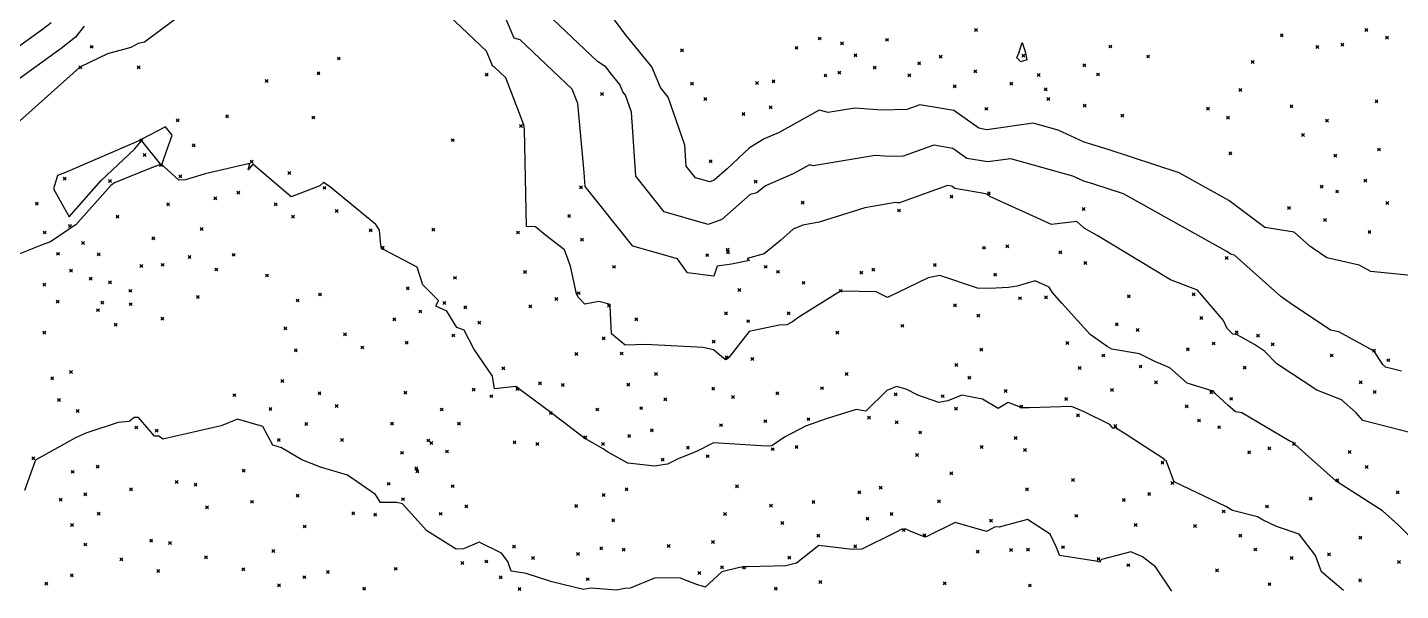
# Model space of a CAD drawing. Header units: inches. Extents: x 1411897 to 1412713, y 4930955 to 4931789.
# Drawn here: x 1412185 to 1412278.8, y 4931515.1 to 4931553.6 of the extents above; entities that cross this region are included whole.
import ezdxf

# ---------------------------------------------------------------- set-up
doc = ezdxf.new("R2010")
doc.units = ezdxf.units.IN
doc.header["$MEASUREMENT"] = 0
doc.header["$PDMODE"] = 35
doc.header["$PDSIZE"] = 0.1

msp = doc.modelspace()

# ---------------------------------------------------------------- linework, layer by layer
at = {"color": 2, "true_color": 0xf1eb1f}
for p, q in [((1412202.332, 4931559.575), (1412193.035, 4931552.568)), ((1412218.276, 4931552.853), (1412216.323, 4931557.457)), ((1412216.375, 4931551.955), (1412212.16, 4931555.984)), ((1412223.965, 4931551.267), (1412220.48, 4931554.566)), ((1412225.952, 4931553.021), (1412225.041, 4931554.225)), ((1412186.056, 4931553.439), (1412183.363, 4931551.502)), ((1412186.644, 4931553.908), (1412186.056, 4931553.439)), ((1412188.904, 4931553.677), (1412188.304, 4931552.922)), ((1412188.304, 4931552.922), (1412187.343, 4931552.154)), ((1412192.44, 4931552.394), (1412192.097, 4931552.215)), ((1412192.6, 4931552.482), (1412192.44, 4931552.394)), ((1412193.035, 4931552.568), (1412192.6, 4931552.482)), ((1412218.694, 4931552.729), (1412218.276, 4931552.853)), ((1412222.239, 4931549.374), (1412218.694, 4931552.729)), ((1412227.671, 4931550.887), (1412225.952, 4931553.021)), ((1412252.752, 4931551.827), (1412252.972, 4931552.56)), ((1412252.972, 4931552.56), (1412253.184, 4931551.94)), ((1412187.343, 4931552.154), (1412182.939, 4931548.988)), ((1412190.5, 4931551.788), (1412188.659, 4931550.893)), ((1412192.097, 4931552.215), (1412190.5, 4931551.788)), ((1412216.814, 4931550.921), (1412216.375, 4931551.955)), ((1412252.621, 4931551.516), (1412252.752, 4931551.827)), ((1412252.876, 4931551.233), (1412252.621, 4931551.516)), ((1412253.184, 4931551.94), (1412253.293, 4931551.364)), ((1412188.584, 4931550.837), (1412183.626, 4931546.414)), ((1412188.63, 4931550.87), (1412188.584, 4931550.837)), ((1412188.659, 4931550.893), (1412188.63, 4931550.87)), ((1412216.908, 4931550.893), (1412216.814, 4931550.921)), ((1412217.705, 4931550.138), (1412216.908, 4931550.893)), ((1412224.55, 4931550.873), (1412223.965, 4931551.267)), ((1412224.873, 4931550.446), (1412224.55, 4931550.873)), ((1412225.483, 4931549.689), (1412224.873, 4931550.446)), ((1412228.272, 4931549.491), (1412227.671, 4931550.887)), ((1412253.293, 4931551.364), (1412252.876, 4931551.233)), ((1412218.946, 4931546.931), (1412217.705, 4931550.138)), ((1412225.696, 4931549.194), (1412225.483, 4931549.689)), ((1412222.625, 4931548.379), (1412222.239, 4931549.374)), ((1412225.88, 4931548.953), (1412225.696, 4931549.194)), ((1412226.284, 4931547.789), (1412225.88, 4931548.953)), ((1412228.788, 4931548.813), (1412228.272, 4931549.491)), ((1412229.927, 4931545.532), (1412228.788, 4931548.813)), ((1412223.067, 4931543.662), (1412222.625, 4931548.379)), ((1412226.576, 4931543.411), (1412226.284, 4931547.789)), ((1412239.118, 4931547.933), (1412236.372, 4931546.404)), ((1412239.72, 4931547.762), (1412239.118, 4931547.933)), ((1412241.54, 4931548.067), (1412239.72, 4931547.762)), ((1412243.393, 4931547.938), (1412241.54, 4931548.067)), ((1412245.09, 4931547.976), (1412243.393, 4931547.938)), ((1412245.974, 4931548.289), (1412245.09, 4931547.976)), ((1412248.314, 4931547.915), (1412245.974, 4931548.289)), ((1412250.004, 4931546.691), (1412248.314, 4931547.915)), ((1412194.463, 4931546.78), (1412192.808, 4931545.935)), ((1412194.913, 4931546.213), (1412194.463, 4931546.78)), ((1412218.976, 4931546.609), (1412218.946, 4931546.931)), ((1412250.572, 4931546.596), (1412250.004, 4931546.691)), ((1412253.725, 4931547.046), (1412250.572, 4931546.596)), ((1412255.441, 4931546.567), (1412253.725, 4931547.046)), ((1412192.793, 4931545.9), (1412187.639, 4931543.67)), ((1412192.334, 4931545.258), (1412192.819, 4931545.838)), ((1412192.808, 4931545.935), (1412192.793, 4931545.9)), ((1412192.819, 4931545.838), (1412194.113, 4931544.209)), ((1412194.211, 4931544.211), (1412194.913, 4931546.213)), ((1412219.11, 4931539.98), (1412218.976, 4931546.609)), ((1412235.354, 4931545.96), (1412234.356, 4931545.352)), ((1412236.372, 4931546.404), (1412235.354, 4931545.96)), ((1412257.215, 4931545.75), (1412255.441, 4931546.567)), ((1412258.856, 4931545.236), (1412257.215, 4931545.75)), ((1412190.069, 4931543.113), (1412192.334, 4931545.258)), ((1412230.022, 4931544.105), (1412229.927, 4931545.532)), ((1412234.356, 4931545.352), (1412232.835, 4931543.923)), ((1412242.933, 4931544.839), (1412238.699, 4931544.13)), ((1412243.931, 4931544.77), (1412242.933, 4931544.839)), ((1412246.93, 4931545.53), (1412244.846, 4931544.79)), ((1412248.242, 4931545.321), (1412246.93, 4931545.53)), ((1412249.189, 4931544.634), (1412248.242, 4931545.321)), ((1412263.697, 4931543.649), (1412258.856, 4931545.236)), ((1412193.384, 4931543.936), (1412190.969, 4931542.96)), ((1412194.113, 4931544.209), (1412193.384, 4931543.936)), ((1412194.336, 4931544.076), (1412194.211, 4931544.211)), ((1412195.37, 4931543.149), (1412194.336, 4931544.076)), ((1412200.213, 4931544.281), (1412197.176, 4931543.585)), ((1412200.097, 4931543.847), (1412200.213, 4931544.281)), ((1412200.436, 4931544.241), (1412200.097, 4931543.847)), ((1412202.433, 4931542.526), (1412200.436, 4931544.241)), ((1412230.658, 4931543.309), (1412230.022, 4931544.105)), ((1412232.835, 4931543.923), (1412231.941, 4931543.142)), ((1412238.452, 4931544.201), (1412237.327, 4931543.574)), ((1412238.699, 4931544.13), (1412238.452, 4931544.201)), ((1412244.846, 4931544.79), (1412243.931, 4931544.77)), ((1412250.637, 4931544.392), (1412249.189, 4931544.634)), ((1412252.194, 4931544.614), (1412250.637, 4931544.392)), ((1412256.447, 4931543.425), (1412252.194, 4931544.614)), ((1412187.079, 4931543.464), (1412186.811, 4931542.561)), ((1412187.639, 4931543.67), (1412187.079, 4931543.464)), ((1412187.87, 4931540.648), (1412190.069, 4931543.113)), ((1412190.969, 4931542.96), (1412190.733, 4931542.782)), ((1412195.836, 4931543.176), (1412195.37, 4931543.149)), ((1412197.176, 4931543.585), (1412195.836, 4931543.176)), ((1412205.262, 4931542.987), (1412204.993, 4931542.757)), ((1412205.632, 4931542.736), (1412205.262, 4931542.987)), ((1412223.129, 4931542.718), (1412223.067, 4931543.662)), ((1412228.525, 4931540.973), (1412226.576, 4931543.411)), ((1412231.639, 4931543.029), (1412230.658, 4931543.309)), ((1412231.941, 4931543.142), (1412231.639, 4931543.029)), ((1412237.327, 4931543.574), (1412235.439, 4931542.751)), ((1412257.189, 4931543.084), (1412256.447, 4931543.425)), ((1412257.875, 4931542.869), (1412257.189, 4931543.084)), ((1412267.088, 4931541.763), (1412263.697, 4931543.649)), ((1412186.811, 4931542.561), (1412187.87, 4931540.648)), ((1412190.733, 4931542.782), (1412188.338, 4931540.097)), ((1412203.046, 4931542.013), (1412202.433, 4931542.526)), ((1412204.993, 4931542.757), (1412203.046, 4931542.013)), ((1412208.823, 4931540.107), (1412205.632, 4931542.736)), ((1412226.392, 4931538.636), (1412223.129, 4931542.718)), ((1412234.406, 4931542.161), (1412232.46, 4931540.46)), ((1412234.859, 4931542.291), (1412234.406, 4931542.161)), ((1412235.439, 4931542.751), (1412234.859, 4931542.291)), ((1412247.886, 4931542.771), (1412244.601, 4931541.605)), ((1412248.17, 4931542.726), (1412247.886, 4931542.771)), ((1412248.375, 4931542.578), (1412248.17, 4931542.726)), ((1412250.496, 4931542.222), (1412248.375, 4931542.578)), ((1412250.687, 4931542.102), (1412250.496, 4931542.222)), ((1412250.774, 4931542.031), (1412250.687, 4931542.102)), ((1412254.988, 4931540.104), (1412250.774, 4931542.031)), ((1412259.898, 4931542.206), (1412257.875, 4931542.869)), ((1412266.966, 4931538.274), (1412259.898, 4931542.206)), ((1412242.231, 4931541.261), (1412239.099, 4931540.285)), ((1412244.326, 4931541.612), (1412242.231, 4931541.261)), ((1412244.47, 4931541.602), (1412244.326, 4931541.612)), ((1412244.601, 4931541.605), (1412244.47, 4931541.602)), ((1412269.54, 4931539.911), (1412267.088, 4931541.763)), ((1412231.535, 4931540.113), (1412228.525, 4931540.973)), ((1412232.46, 4931540.46), (1412231.535, 4931540.113)), ((1412239.099, 4931540.285), (1412238.004, 4931540.066)), ((1412256.714, 4931540.325), (1412254.988, 4931540.104)), ((1412257.212, 4931539.866), (1412256.714, 4931540.325)), ((1412187.82, 4931539.741), (1412186.596, 4931538.941)), ((1412188.03, 4931539.901), (1412187.82, 4931539.741)), ((1412188.338, 4931540.097), (1412188.03, 4931539.901)), ((1412209.079, 4931539.727), (1412208.823, 4931540.107)), ((1412209.162, 4931538.728), (1412209.079, 4931539.727)), ((1412219.738, 4931539.958), (1412219.11, 4931539.98)), ((1412220.428, 4931539.354), (1412219.738, 4931539.958)), ((1412221.717, 4931538.395), (1412220.428, 4931539.354)), ((1412237.342, 4931539.796), (1412236.501, 4931539.037)), ((1412238.004, 4931540.066), (1412237.342, 4931539.796)), ((1412258.107, 4931539.363), (1412257.212, 4931539.866)), ((1412263.116, 4931536.324), (1412258.107, 4931539.363)), ((1412271.545, 4931539.601), (1412269.54, 4931539.911)), ((1412272.626, 4931538.63), (1412271.545, 4931539.601)), ((1412186.036, 4931538.716), (1412184.094, 4931537.954)), ((1412186.596, 4931538.941), (1412186.036, 4931538.716)), ((1412209.206, 4931538.46), (1412209.162, 4931538.728)), ((1412209.395, 4931538.376), (1412209.206, 4931538.46)), ((1412211.64, 4931537.196), (1412209.395, 4931538.376)), ((1412222.132, 4931537.274), (1412221.717, 4931538.395)), ((1412229.44, 4931537.766), (1412226.392, 4931538.636)), ((1412236.501, 4931539.037), (1412235.345, 4931538.121)), ((1412267.248, 4931538.061), (1412266.966, 4931538.274)), ((1412272.844, 4931538.479), (1412272.626, 4931538.63)), ((1412273.785, 4931537.848), (1412272.844, 4931538.479)), ((1412230.114, 4931536.802), (1412229.44, 4931537.766)), ((1412233.131, 4931537.412), (1412232.149, 4931537.274)), ((1412234.34, 4931537.654), (1412233.131, 4931537.412)), ((1412235.345, 4931538.121), (1412234.19, 4931537.789)), ((1412234.19, 4931537.789), (1412234.34, 4931537.654)), ((1412267.479, 4931538.025), (1412267.248, 4931538.061)), ((1412270.637, 4931535.188), (1412267.479, 4931538.025)), ((1412276.005, 4931537.342), (1412273.785, 4931537.848)), ((1412276.8, 4931536.914), (1412276.005, 4931537.342)), ((1412212.038, 4931535.98), (1412211.64, 4931537.196)), ((1412222.524, 4931535.378), (1412222.132, 4931537.274)), ((1412231.919, 4931536.592), (1412230.114, 4931536.802)), ((1412232.149, 4931537.274), (1412231.919, 4931536.592)), ((1412246.546, 4931536.473), (1412243.781, 4931535.132)), ((1412247.362, 4931536.634), (1412246.546, 4931536.473)), ((1412249.919, 4931535.765), (1412247.362, 4931536.634)), ((1412282.731, 4931536.313), (1412276.8, 4931536.914)), ((1412213.109, 4931534.91), (1412212.038, 4931535.98)), ((1412240.568, 4931535.552), (1412237.712, 4931533.776)), ((1412240.617, 4931535.553), (1412240.568, 4931535.552)), ((1412243.004, 4931535.512), (1412240.617, 4931535.553)), ((1412243.781, 4931535.132), (1412243.004, 4931535.512)), ((1412250.736, 4931535.73), (1412249.919, 4931535.765)), ((1412252.049, 4931535.82), (1412250.736, 4931535.73)), ((1412252.632, 4931535.896), (1412252.049, 4931535.82)), ((1412253.873, 4931536.271), (1412252.632, 4931535.896)), ((1412254.827, 4931535.83), (1412253.873, 4931536.271)), ((1412255.014, 4931535.493), (1412254.827, 4931535.83)), ((1412255.692, 4931534.728), (1412255.014, 4931535.493)), ((1412264.94, 4931535.623), (1412263.116, 4931536.324)), ((1412266.718, 4931533.55), (1412264.94, 4931535.623)), ((1412212.914, 4931534.541), (1412213.109, 4931534.91)), ((1412213.665, 4931534.184), (1412212.914, 4931534.541)), ((1412222.678, 4931535.126), (1412222.524, 4931535.378)), ((1412223.105, 4931534.661), (1412222.678, 4931535.126)), ((1412224.063, 4931534.853), (1412223.105, 4931534.661)), ((1412224.762, 4931534.661), (1412224.063, 4931534.853)), ((1412224.843, 4931534.524), (1412224.762, 4931534.661)), ((1412224.924, 4931532.648), (1412224.843, 4931534.524)), ((1412257.615, 4931532.604), (1412255.692, 4931534.728)), ((1412271.274, 4931534.745), (1412270.637, 4931535.188)), ((1412274.025, 4931532.901), (1412271.274, 4931534.745)), ((1412214.356, 4931533.083), (1412213.665, 4931534.184)), ((1412237.712, 4931533.776), (1412237.279, 4931533.47)), ((1412214.867, 4931532.897), (1412214.356, 4931533.083)), ((1412215.517, 4931531.615), (1412214.867, 4931532.897)), ((1412225.855, 4931531.868), (1412224.924, 4931532.648)), ((1412234.337, 4931532.802), (1412232.941, 4931531.03)), ((1412236.366, 4931533.227), (1412234.337, 4931532.802)), ((1412236.909, 4931533.251), (1412236.366, 4931533.227)), ((1412237.279, 4931533.47), (1412236.909, 4931533.251)), ((1412266.977, 4931533.009), (1412266.718, 4931533.55)), ((1412267.364, 4931532.624), (1412266.977, 4931533.009)), ((1412267.663, 4931532.564), (1412267.364, 4931532.624)), ((1412274.603, 4931532.77), (1412274.025, 4931532.901)), ((1412276.984, 4931531.488), (1412274.603, 4931532.77)), ((1412227.242, 4931531.913), (1412225.855, 4931531.868)), ((1412231.184, 4931531.705), (1412227.242, 4931531.913)), ((1412231.895, 4931531.559), (1412231.184, 4931531.705)), ((1412258.787, 4931531.782), (1412257.615, 4931532.604)), ((1412259.1, 4931531.591), (1412258.787, 4931531.782)), ((1412268.837, 4931531.904), (1412267.663, 4931532.564)), ((1412269.518, 4931531.451), (1412268.837, 4931531.904)), ((1412216.796, 4931529.755), (1412215.517, 4931531.615)), ((1412232.72, 4931530.876), (1412231.895, 4931531.559)), ((1412232.809, 4931530.921), (1412232.72, 4931530.876)), ((1412232.941, 4931531.03), (1412232.809, 4931530.921)), ((1412260.99, 4931531.284), (1412259.1, 4931531.591)), ((1412262.03, 4931530.761), (1412260.99, 4931531.284)), ((1412263.072, 4931530.323), (1412262.03, 4931530.761)), ((1412270.374, 4931530.592), (1412269.518, 4931531.451)), ((1412276.997, 4931531.483), (1412276.984, 4931531.488)), ((1412277.609, 4931530.544), (1412276.997, 4931531.483)), ((1412264.243, 4931529.268), (1412263.072, 4931530.323)), ((1412273.104, 4931528.793), (1412270.374, 4931530.592)), ((1412277.782, 4931530.373), (1412277.609, 4931530.544)), ((1412278.896, 4931530.097), (1412277.782, 4931530.373)), ((1412216.939, 4931528.889), (1412216.796, 4931529.755)), ((1412218.378, 4931529.05), (1412216.939, 4931528.889)), ((1412218.589, 4931528.893), (1412218.378, 4931529.05)), ((1412220.769, 4931527.261), (1412218.589, 4931528.893)), ((1412244.391, 4931529.039), (1412243.728, 4931528.761)), ((1412245.054, 4931528.858), (1412244.391, 4931529.039)), ((1412265.805, 4931528.795), (1412264.243, 4931529.268)), ((1412243.728, 4931528.761), (1412242.292, 4931527.351)), ((1412245.853, 4931528.449), (1412245.054, 4931528.858)), ((1412247.282, 4931527.948), (1412245.853, 4931528.449)), ((1412247.887, 4931528.058), (1412247.282, 4931527.948)), ((1412248.85, 4931528.442), (1412247.887, 4931528.058)), ((1412250.268, 4931528.172), (1412248.85, 4931528.442)), ((1412251.334, 4931527.535), (1412250.268, 4931528.172)), ((1412252.017, 4931527.95), (1412251.334, 4931527.535)), ((1412252.907, 4931527.599), (1412252.017, 4931527.95)), ((1412265.895, 4931528.751), (1412265.805, 4931528.795)), ((1412266.022, 4931528.738), (1412265.895, 4931528.751)), ((1412266.171, 4931528.549), (1412266.022, 4931528.738)), ((1412267.055, 4931527.738), (1412266.171, 4931528.549)), ((1412274.793, 4931528.127), (1412273.104, 4931528.793)), ((1412275.764, 4931527.255), (1412274.793, 4931528.127)), ((1412220.791, 4931527.255), (1412220.769, 4931527.261)), ((1412220.812, 4931527.232), (1412220.791, 4931527.255)), ((1412221.563, 4931526.673), (1412220.812, 4931527.232)), ((1412241.642, 4931527.462), (1412239.576, 4931526.839)), ((1412242.292, 4931527.351), (1412241.642, 4931527.462)), ((1412252.927, 4931527.588), (1412252.907, 4931527.599)), ((1412253.484, 4931527.582), (1412252.927, 4931527.588)), ((1412256.347, 4931527.677), (1412253.484, 4931527.582)), ((1412257.154, 4931527.343), (1412256.347, 4931527.677)), ((1412258.96, 4931526.455), (1412257.154, 4931527.343)), ((1412267.547, 4931527.318), (1412267.055, 4931527.738)), ((1412267.984, 4931527.242), (1412267.547, 4931527.318)), ((1412271.222, 4931525.339), (1412267.984, 4931527.242)), ((1412276.247, 4931526.727), (1412275.764, 4931527.255)), ((1412191.229, 4931526.588), (1412189.008, 4931525.846)), ((1412191.978, 4931526.651), (1412191.229, 4931526.588)), ((1412192.324, 4931526.917), (1412191.978, 4931526.651)), ((1412192.623, 4931526.916), (1412192.324, 4931526.917)), ((1412193.322, 4931526.105), (1412192.623, 4931526.916)), ((1412193.698, 4931525.649), (1412193.322, 4931526.105)), ((1412198.262, 4931526.36), (1412194.274, 4931525.443)), ((1412199.367, 4931526.808), (1412198.262, 4931526.36)), ((1412201.104, 4931526.304), (1412199.367, 4931526.808)), ((1412201.798, 4931525.032), (1412201.104, 4931526.304)), ((1412223.018, 4931525.545), (1412221.563, 4931526.673)), ((1412238.171, 4931526.326), (1412236.742, 4931525.586)), ((1412239.576, 4931526.839), (1412238.171, 4931526.326)), ((1412259.198, 4931526.181), (1412258.96, 4931526.455)), ((1412259.347, 4931526.206), (1412259.198, 4931526.181)), ((1412260.084, 4931525.762), (1412259.347, 4931526.206)), ((1412279.616, 4931525.846), (1412276.247, 4931526.727)), ((1412188.311, 4931525.544), (1412185.654, 4931524.056)), ((1412189.008, 4931525.846), (1412188.311, 4931525.544)), ((1412194.009, 4931525.638), (1412193.698, 4931525.649)), ((1412194.274, 4931525.443), (1412194.009, 4931525.638)), ((1412223.117, 4931525.459), (1412223.018, 4931525.545)), ((1412223.158, 4931525.471), (1412223.117, 4931525.459)), ((1412224.344, 4931524.774), (1412223.158, 4931525.471)), ((1412231.887, 4931525.195), (1412230.728, 4931524.607)), ((1412235.512, 4931524.959), (1412231.887, 4931525.195)), ((1412236.742, 4931525.586), (1412235.881, 4931524.981)), ((1412262.665, 4931524.074), (1412260.084, 4931525.762)), ((1412271.478, 4931525.207), (1412271.222, 4931525.339)), ((1412271.531, 4931525.154), (1412271.478, 4931525.207)), ((1412271.552, 4931525.139), (1412271.531, 4931525.154)), ((1412271.566, 4931525.134), (1412271.552, 4931525.139)), ((1412271.603, 4931525.101), (1412271.566, 4931525.134)), ((1412202.379, 4931524.85), (1412201.798, 4931525.032)), ((1412203.775, 4931524.025), (1412202.379, 4931524.85)), ((1412224.616, 4931524.588), (1412224.344, 4931524.774)), ((1412226.039, 4931523.81), (1412224.616, 4931524.588)), ((1412230.728, 4931524.607), (1412229.526, 4931524.127)), ((1412235.881, 4931524.981), (1412235.512, 4931524.959)), ((1412272.332, 4931524.449), (1412271.603, 4931525.101)), ((1412274.421, 4931522.568), (1412272.332, 4931524.449)), ((1412185.549, 4931523.964), (1412184.828, 4931521.932)), ((1412185.654, 4931524.056), (1412185.549, 4931523.964)), ((1412205.042, 4931523.538), (1412203.775, 4931524.025)), ((1412206.884, 4931522.983), (1412205.042, 4931523.538)), ((1412227.884, 4931523.606), (1412226.039, 4931523.81)), ((1412228.435, 4931523.678), (1412227.884, 4931523.606)), ((1412228.755, 4931523.739), (1412228.435, 4931523.678)), ((1412229.526, 4931524.127), (1412228.755, 4931523.739)), ((1412262.715, 4931524.009), (1412262.665, 4931524.074)), ((1412262.805, 4931523.984), (1412262.715, 4931524.009)), ((1412263.34, 4931522.56), (1412262.805, 4931523.984)), ((1412208.813, 4931521.649), (1412206.884, 4931522.983)), ((1412263.403, 4931522.506), (1412263.34, 4931522.56)), ((1412266.888, 4931520.846), (1412263.403, 4931522.506)), ((1412274.568, 4931522.485), (1412274.421, 4931522.568)), ((1412277.59, 4931520.54), (1412274.568, 4931522.485)), ((1412209.138, 4931521.107), (1412208.813, 4931521.649)), ((1412210.258, 4931521.107), (1412209.138, 4931521.107)), ((1412210.647, 4931521.023), (1412210.258, 4931521.107)), ((1412212.306, 4931519.18), (1412210.647, 4931521.023)), ((1412267.347, 4931520.57), (1412266.888, 4931520.846)), ((1412269.051, 4931520.131), (1412267.347, 4931520.57)), ((1412278.667, 4931519.583), (1412277.59, 4931520.54)), ((1412248.404, 4931519.757), (1412246.514, 4931518.814)), ((1412250.534, 4931519.134), (1412248.404, 4931519.757)), ((1412253.345, 4931519.955), (1412251.401, 4931519.438)), ((1412254.878, 4931518.942), (1412253.345, 4931519.955)), ((1412269.446, 4931519.905), (1412269.051, 4931520.131)), ((1412270.355, 4931519.467), (1412269.446, 4931519.905)), ((1412279.682, 4931518.565), (1412278.667, 4931519.583)), ((1412214.314, 4931517.933), (1412212.306, 4931519.18)), ((1412244.226, 4931519.014), (1412242.023, 4931517.923)), ((1412244.752, 4931519.282), (1412244.226, 4931519.014)), ((1412244.865, 4931519.273), (1412244.752, 4931519.282)), ((1412244.99, 4931519.322), (1412244.865, 4931519.273)), ((1412245.36, 4931519.12), (1412244.99, 4931519.322)), ((1412246.353, 4931518.753), (1412245.36, 4931519.12)), ((1412246.514, 4931518.814), (1412246.353, 4931518.753)), ((1412251.141, 4931519.445), (1412250.534, 4931519.134)), ((1412251.401, 4931519.438), (1412251.141, 4931519.445)), ((1412255.316, 4931518.028), (1412254.878, 4931518.942)), ((1412271.905, 4931518.957), (1412270.355, 4931519.467)), ((1412273.019, 4931517.48), (1412271.905, 4931518.957)), ((1412214.805, 4931517.94), (1412214.314, 4931517.933)), ((1412215.893, 4931518.391), (1412214.805, 4931517.94)), ((1412217.418, 4931517.643), (1412215.893, 4931518.391)), ((1412217.832, 4931517.084), (1412217.418, 4931517.643)), ((1412239.08, 4931518.177), (1412237.55, 4931516.962)), ((1412241.358, 4931517.893), (1412239.08, 4931518.177)), ((1412242.023, 4931517.923), (1412241.358, 4931517.893)), ((1412255.453, 4931517.704), (1412255.316, 4931518.028)), ((1412255.52, 4931517.499), (1412255.453, 4931517.704)), ((1412260.395, 4931517.738), (1412258.405, 4931517.206)), ((1412261.191, 4931517.394), (1412260.395, 4931517.738)), ((1412218.076, 4931516.423), (1412217.832, 4931517.084)), ((1412233.934, 4931516.69), (1412233.672, 4931516.666)), ((1412233.952, 4931516.71), (1412233.934, 4931516.69)), ((1412234.019, 4931516.718), (1412233.952, 4931516.71)), ((1412234.208, 4931516.712), (1412234.019, 4931516.718)), ((1412236.825, 4931516.777), (1412234.208, 4931516.712)), ((1412237.55, 4931516.962), (1412236.825, 4931516.777)), ((1412258.007, 4931517.108), (1412255.52, 4931517.499)), ((1412258.188, 4931517.064), (1412258.007, 4931517.108)), ((1412258.308, 4931517.035), (1412258.188, 4931517.064)), ((1412258.405, 4931517.206), (1412258.297, 4931517.124)), ((1412258.297, 4931517.124), (1412258.308, 4931517.035)), ((1412262.086, 4931516.723), (1412261.191, 4931517.394)), ((1412263.204, 4931515.049), (1412262.086, 4931516.723)), ((1412273.426, 4931516.377), (1412273.019, 4931517.48)), ((1412219.1, 4931516.26), (1412218.076, 4931516.423)), ((1412220.847, 4931515.698), (1412219.1, 4931516.26)), ((1412227.864, 4931515.937), (1412226.188, 4931515.268)), ((1412229.571, 4931515.963), (1412227.864, 4931515.937)), ((1412230.609, 4931515.557), (1412229.571, 4931515.963)), ((1412232.467, 4931516.377), (1412231.327, 4931515.317)), ((1412233.672, 4931516.666), (1412232.467, 4931516.377)), ((1412274.931, 4931515.088), (1412273.426, 4931516.377)), ((1412223.006, 4931515.174), (1412220.847, 4931515.698)), ((1412223.519, 4931515.258), (1412223.006, 4931515.174)), ((1412225.27, 4931515.12), (1412223.519, 4931515.258)), ((1412225.84, 4931515.24), (1412225.27, 4931515.12)), ((1412226.188, 4931515.268), (1412225.84, 4931515.24)), ((1412231.327, 4931515.317), (1412230.609, 4931515.557))]:
    msp.add_line(p, q, dxfattribs=at)
for p in [(1412249.83, 4931553.41), (1412276.48, 4931553.41), (1412189.42, 4931552.26), (1412239.14, 4931552.83), (1412240.67, 4931552.49), (1412243.75, 4931552.74), (1412259, 4931552.28), (1412270.71, 4931553.05), (1412273.13, 4931552.25), (1412274.85, 4931552.41), (1412277.9, 4931552.89), (1412206.3, 4931551.46), (1412229.74, 4931552.02), (1412237.56, 4931552.19), (1412241.59, 4931551.67), (1412247.4, 4931551.58), (1412253.06, 4931551.66), (1412261.58, 4931551.6), (1412188.64, 4931550.86), (1412192.62, 4931550.86), (1412204.91, 4931550.45), (1412216.39, 4931550.36), (1412240.49, 4931550.5), (1412242.9, 4931550.84), (1412245.94, 4931551.13), (1412249.77, 4931550.58), (1412257.23, 4931551), (1412258.16, 4931550.37), (1412268.72, 4931551.23), (1412201.37, 4931549.93), (1412230.43, 4931549.74), (1412234.87, 4931549.78), (1412235.99, 4931549.91), (1412239.54, 4931550.3), (1412245.27, 4931550.32), (1412248.36, 4931549.56), (1412252.23, 4931549.74), (1412254.11, 4931550.33), (1412224.28, 4931549.03), (1412231.33, 4931548.69), (1412254.58, 4931549.35), (1412254.76, 4931548.69), (1412267.88, 4931549.31), (1412277.18, 4931548.54), (1412233.94, 4931547.66), (1412235.79, 4931548.13), (1412250.53, 4931548.02), (1412257.24, 4931548.24), (1412259.82, 4931547.56), (1412265.67, 4931548.03), (1412271.37, 4931548.2), (1412195.29, 4931547.23), (1412198.67, 4931547.51), (1412204.56, 4931547.43), (1412218.74, 4931546.85), (1412267.04, 4931547.41), (1412273.79, 4931547.22), (1412192.81, 4931545.88), (1412214.08, 4931545.88), (1412272.15, 4931546.24), (1412193.03, 4931544.87), (1412196.39, 4931545.52), (1412267.2, 4931544.98), (1412274.36, 4931544.82), (1412277.35, 4931545.24), (1412194.16, 4931544.18), (1412200.34, 4931544.41), (1412231.69, 4931544.44), (1412187.58, 4931543.25), (1412190.67, 4931543.08), (1412195.48, 4931543.4), (1412202.91, 4931543.63), (1412234.77, 4931543.05), (1412276.42, 4931543.12), (1412197.86, 4931541.9), (1412199.43, 4931542.3), (1412205.32, 4931542.62), (1412222.84, 4931542.66), (1412248.15, 4931542.01), (1412250.7, 4931542.24), (1412273.43, 4931542.71), (1412274.49, 4931542.37), (1412185.67, 4931541.54), (1412194.64, 4931541.49), (1412201.99, 4931541.5), (1412206.16, 4931541.04), (1412237.99, 4931541.61), (1412244.56, 4931541.07), (1412257.17, 4931541.17), (1412271.2, 4931541.25), (1412277.91, 4931541.58), (1412191.18, 4931540.65), (1412203.16, 4931540.65), (1412222.03, 4931540.7), (1412273.66, 4931540.42), (1412186.2, 4931539.57), (1412187.94, 4931540.02), (1412193.63, 4931539.17), (1412196.93, 4931539.8), (1412208.47, 4931539.72), (1412212.76, 4931539.77), (1412218.54, 4931539.57), (1412276.7, 4931539.61), (1412188.83, 4931538.85), (1412209.3, 4931538.53), (1412222.91, 4931539.07), (1412232.86, 4931538.39), (1412232.89, 4931538.22), (1412250.36, 4931538.52), (1412251.97, 4931538.63), (1412255.58, 4931538.22), (1412187.12, 4931538.11), (1412189.9, 4931538.07), (1412192.8, 4931537.27), (1412194.26, 4931537.36), (1412196.1, 4931537.89), (1412199.11, 4931538.04), (1412225.1, 4931537.22), (1412231.46, 4931538.02), (1412235.45, 4931537.22), (1412247.01, 4931537.34), (1412257.29, 4931537.48), (1412266.95, 4931537.82), (1412188.01, 4931536.96), (1412189.34, 4931536.41), (1412197.94, 4931537.04), (1412201.4, 4931536.63), (1412214.23, 4931536.47), (1412219.02, 4931536.87), (1412236.3, 4931536.88), (1412241.99, 4931536.83), (1412242.8, 4931537.02), (1412251.13, 4931536.69), (1412186.19, 4931536.01), (1412190.66, 4931536.16), (1412192.06, 4931535.58), (1412211.01, 4931535.75), (1412222.69, 4931535.42), (1412233.66, 4931535.64), (1412238.04, 4931536.13), (1412240.57, 4931535.58), (1412264.69, 4931535.35), (1412187.09, 4931534.84), (1412190.14, 4931534.77), (1412192.08, 4931534.67), (1412196.67, 4931535.16), (1412203.48, 4931534.92), (1412205.01, 4931535.33), (1412213.51, 4931534.75), (1412214.94, 4931534.45), (1412219.38, 4931534.52), (1412221.16, 4931535.03), (1412224.75, 4931534.57), (1412248.38, 4931534.59), (1412252.83, 4931535.08), (1412254.61, 4931535.14), (1412260.26, 4931535.21), (1412189.84, 4931534.26), (1412194.25, 4931533.68), (1412210.09, 4931533.63), (1412211.86, 4931534.17), (1412226.62, 4931533.64), (1412232.74, 4931534.04), (1412234.26, 4931533.51), (1412237.02, 4931534.05), (1412249.98, 4931533.89), (1412265.21, 4931533.72), (1412186.18, 4931532.73), (1412191.05, 4931533.26), (1412202.65, 4931533.01), (1412206.72, 4931532.6), (1412214.12, 4931532.53), (1412215.89, 4931533.4), (1412240.35, 4931532.73), (1412244.79, 4931533.19), (1412259.44, 4931533.3), (1412260.86, 4931532.9), (1412267.62, 4931532.75), (1412207.9, 4931531.71), (1412210.94, 4931532.04), (1412224.38, 4931532.33), (1412231.9, 4931532.11), (1412256.06, 4931532.01), (1412266.05, 4931531.98), (1412269.09, 4931532.51), (1412270.09, 4931531.93), (1412203.36, 4931531.51), (1412222.52, 4931531.26), (1412225.61, 4931531.3), (1412232.79, 4931531.04), (1412234.54, 4931530.93), (1412250.19, 4931531.56), (1412258.52, 4931531.16), (1412264.29, 4931531.58), (1412274.11, 4931531.16), (1412277, 4931531.49), (1412277.98, 4931530.84), (1412188, 4931530.04), (1412217.54, 4931530.29), (1412227.97, 4931529.89), (1412240.98, 4931529.89), (1412248.47, 4931530.52), (1412256.9, 4931530.31), (1412261.06, 4931530.41), (1412268.18, 4931530.33), (1412186.72, 4931529.6), (1412202.44, 4931529.41), (1412215.51, 4931528.83), (1412218.5, 4931528.87), (1412220.04, 4931529.26), (1412221.6, 4931529.15), (1412226.07, 4931529.17), (1412231.87, 4931528.9), (1412239.31, 4931528.93), (1412249.37, 4931529.64), (1412259.11, 4931528.81), (1412262.11, 4931529.33), (1412276.09, 4931529.33), (1412187.18, 4931528.12), (1412199.17, 4931528.45), (1412204.98, 4931528.57), (1412210.85, 4931528.62), (1412216.72, 4931528.38), (1412228.6, 4931528.16), (1412233.23, 4931528.32), (1412236.26, 4931528.58), (1412244.34, 4931528.51), (1412247.55, 4931528.38), (1412251.85, 4931528.74), (1412255.98, 4931528.18), (1412265.89, 4931528.64), (1412267.25, 4931528.2), (1412277.06, 4931528.67), (1412188.46, 4931527.37), (1412201.63, 4931527.51), (1412206.15, 4931527.71), (1412213.33, 4931527.47), (1412220.78, 4931527.23), (1412223.95, 4931527.47), (1412226.95, 4931527.56), (1412242.52, 4931526.91), (1412248.45, 4931527.52), (1412252.92, 4931527.67), (1412256.79, 4931527.07), (1412264.21, 4931527.68), (1412192.46, 4931526.24), (1412193.86, 4931526.02), (1412204.07, 4931526.47), (1412209.93, 4931526.5), (1412214.51, 4931526.5), (1412227.68, 4931526.04), (1412232.41, 4931526.4), (1412235.43, 4931526.67), (1412238.38, 4931526.81), (1412244.41, 4931526.6), (1412259.33, 4931526.35), (1412265.06, 4931526.72), (1412266.43, 4931526.26), (1412202.2, 4931525.38), (1412206.52, 4931525.39), (1412212.41, 4931525.35), (1412212.61, 4931525.18), (1412218.3, 4931525.22), (1412219.86, 4931525.12), (1412223.13, 4931525.56), (1412224.34, 4931525.12), (1412226.13, 4931525.65), (1412246.01, 4931525.9), (1412252.53, 4931525.52), (1412271.54, 4931525.11), (1412185.44, 4931524.13), (1412210.62, 4931524.51), (1412213.68, 4931524.6), (1412230.14, 4931524.86), (1412231.49, 4931524.28), (1412235.94, 4931524.76), (1412237.56, 4931524.91), (1412245.8, 4931524.36), (1412250.21, 4931524.91), (1412253.16, 4931524.7), (1412268.48, 4931524.55), (1412269.85, 4931524.81), (1412275.34, 4931524.56), (1412188.12, 4931523.21), (1412189.83, 4931523.56), (1412199.79, 4931523.29), (1412211.59, 4931523.44), (1412211.66, 4931523.24), (1412228.41, 4931524.04), (1412262.56, 4931523.83), (1412276.51, 4931523.54), (1412195.23, 4931522.51), (1412196.51, 4931522.33), (1412209.7, 4931522.39), (1412214.07, 4931522.23), (1412233.5, 4931522.22), (1412248.13, 4931523.1), (1412256.44, 4931522.65), (1412263.24, 4931522.44), (1412274.51, 4931522.63), (1412187.29, 4931521.31), (1412188.99, 4931521.67), (1412192.11, 4931522.01), (1412203.48, 4931521.58), (1412210.68, 4931521.34), (1412224.38, 4931521.62), (1412225.95, 4931522.01), (1412241.85, 4931521.81), (1412243.31, 4931522.12), (1412253.31, 4931522.02), (1412259.92, 4931521.29), (1412261.65, 4931521.69), (1412272.68, 4931521.37), (1412278.63, 4931521.8), (1412189.9, 4931520.35), (1412197.3, 4931520.79), (1412200.36, 4931521.16), (1412207.28, 4931520.37), (1412213.25, 4931520.34), (1412215, 4931520.85), (1412222.51, 4931520.88), (1412235.81, 4931520.89), (1412238.72, 4931521.14), (1412244.05, 4931520.33), (1412247.3, 4931521.2), (1412266.74, 4931520.5), (1412269.7, 4931520.84), (1412188.08, 4931519.57), (1412203.96, 4931519.47), (1412208.78, 4931520.29), (1412225.04, 4931519.89), (1412232.68, 4931520.32), (1412236.59, 4931519.71), (1412242.41, 4931520), (1412250.85, 4931519.87), (1412256.67, 4931520.2), (1412260.73, 4931519.58), (1412264.78, 4931519.5), (1412193.48, 4931518.51), (1412239.05, 4931518.85), (1412244.89, 4931519.24), (1412246.3, 4931518.88), (1412267.88, 4931518.85), (1412276.08, 4931518.71), (1412188.98, 4931518.24), (1412194.77, 4931518.34), (1412201.82, 4931517.79), (1412218.27, 4931518.1), (1412222.64, 4931517.6), (1412224.22, 4931517.98), (1412225.76, 4931517.89), (1412228.82, 4931518.14), (1412231.85, 4931518.41), (1412241.57, 4931518.11), (1412249.94, 4931517.75), (1412252.22, 4931517.87), (1412253.38, 4931517.89), (1412255.76, 4931518.06), (1412268.9, 4931517.9), (1412273.94, 4931517.57), (1412191.45, 4931517.22), (1412197.23, 4931517.37), (1412210.19, 4931516.58), (1412214.74, 4931516.97), (1412216.37, 4931517.08), (1412219.56, 4931517.32), (1412232.48, 4931516.69), (1412233.97, 4931516.66), (1412237.07, 4931517.34), (1412258.19, 4931517.25), (1412260.23, 4931516.83), (1412271.38, 4931517.32), (1412278.71, 4931517.04), (1412188.06, 4931516.14), (1412193.96, 4931516.43), (1412199.78, 4931516.55), (1412203.95, 4931516.01), (1412205.55, 4931516.37), (1412217.36, 4931515.99), (1412223.3, 4931515.87), (1412230.93, 4931516.3), (1412239.19, 4931515.67), (1412266.29, 4931516.48), (1412276.06, 4931515.8), (1412186.32, 4931515.57), (1412202.22, 4931515.45), (1412208.03, 4931515.22), (1412218.64, 4931515.2), (1412236.15, 4931515.23), (1412247.69, 4931515.59), (1412253.5, 4931515.44), (1412269.87, 4931515.53)]:
    msp.add_point(p)

doc.saveas('drawing.dxf')
